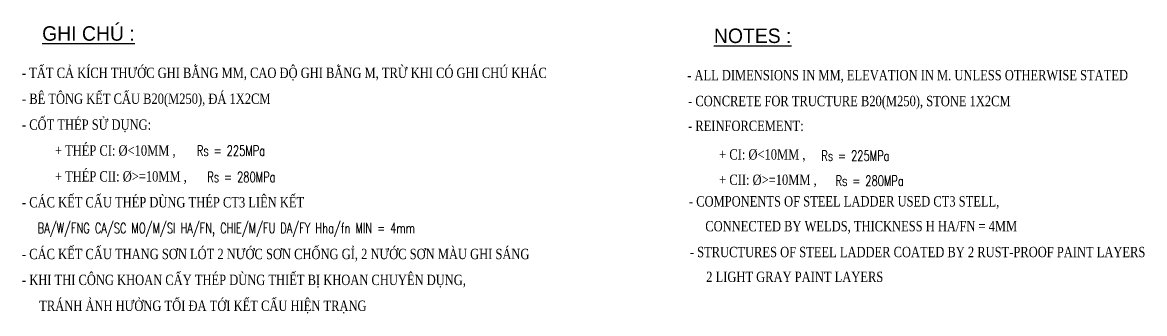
# Model space of a CAD drawing. Header units: millimetres. Extents: x -702765 to 835888, y -645289 to 262.
# Drawn here: x 264901 to 292026, y -324922 to -317892 of the extents above; entities that cross this region are included whole.
import ezdxf
from ezdxf.enums import TextEntityAlignment as Align

# ---------------------------------------------------------------- set-up
doc = ezdxf.new("R2010")
doc.units = ezdxf.units.MM
doc.header["$LTSCALE"] = 0.01
doc.layers.add('STEEL', color=4, linetype='Continuous')
doc.layers.add('TEXT', color=2, linetype='Continuous')
doc.styles.add('ROMANS', font='romans', dxfattribs={"width": 0.7, "height": 1, "bigfont": 'vns'})
doc.styles.add('VNAVANTH', font='VHAVAN.TTF')
doc.styles.add('VNTIMEHSHX', font='vntimeh.shx', dxfattribs={"width": 0.75})

msp = doc.modelspace()

# ---------------------------------------------------------------- texts
at = {"layer": 'STEEL', "style": 'VNAVANTH'}
for s, p in [('%%Ughi chó :', (266496.4, -318333.1)), ('%%UNOTES :', (282553.1, -318388.6))]:
    msp.add_text(s, height=350, dxfattribs=at).set_placement(p, align=Align.CENTER)
at = {"layer": 'TEXT'}
for s, style, width, p in [('- tÊt c¶ kÝch th\xadíc ghi b»ng mm, CAO §é GHI B»NG M, trõ khi cã ghi chó kh¸c', 'VNTIMEHSHX', 0.8, (264890.3, -319233.5)), ('- ALL DIMENSIONS IN mm, ELEVATION IN m. UNLESS OTHERWISE STATED', 'VNTIMEHSHX', 0.8, (280969.8, -319288.9)), ('- bª t«ng kÕt cÊu b20(m250), ®¸ 1x2cm', 'VNTIMEHSHX', 0.8, (264890.3, -319858.5)), ('- CONCRETE FOR TRUCTURE B20(M250), STONE 1x2CM ', 'VNTIMEHSHX', 0.8, (280991.5, -319913.9)), ('- cèt thÐp sö dông:', 'VNTIMEHSHX', 0.8, (264890.3, -320483.5)), ('- REINFORCEMENT:', 'VNTIMEHSHX', 0.8, (280991.5, -320513.2)), ('+ thÐp ci: %%C<10mm , ', 'VNTIMEHSHX', 0.8, (265686.7, -321108.5)), ('Rs = 225MPa', 'ROMANS', 0.7, (269118.6, -321113.9)), ('+ ci: %%C<10mm , ', 'VNTIMEHSHX', 0.8, (281743.4, -321203.3)), ('Rs = 225MPa', 'ROMANS', 0.7, (284211.7, -321235.8)), ('+ thÐp cii: %%C>=10mm ,', 'VNTIMEHSHX', 0.8, (265686.7, -321733.5)), ('Rs = 280MPa', 'ROMANS', 0.7, (269370, -321750.5)), ('+ cii: %%C>=10mm ,', 'VNTIMEHSHX', 0.8, (281743.4, -321816.1)), ('Rs = 280MPa', 'ROMANS', 0.7, (284556, -321840.4)), ('- c¸c kÕt cÊu thÐp dïng thÐp ct3 liªn kÕt', 'VNTIMEHSHX', 0.8, (264890.3, -322358.5)), ('- components of steel ladder used ct3 stell,', 'VNTIMEHSHX', 0.8, (281013.1, -322336.6)), ('BA/W/FNG CA/SC MO/M/SI HA/FN, CHIE/M/FU DA/FY Hha/fn MIN = 4mm', 'ROMANS', 0.7, (265270.8, -322983.5)), ('CONNECTED BY WELDS, THICKNESS H ha/fn = 4mm', 'VNTIMEHSHX', 0.8, (281408.6, -322935.8)), ('- c¸c kÕt cÊu thang s¬n lãt 2 n\xadíc s¬n chèng gØ, 2 n\xadíc s¬n mµu ghi s¸ng', 'VNTIMEHSHX', 0.8, (264890.3, -323608.5)), ('- structures of steel ladder coated by 2 rust-proof paint layers', 'VNTIMEHSHX', 0.8, (281034.8, -323560.8)), ('- khi thi c«ng khoan cÊy thÐp dïng thiÕt bÞ khoan chuyªn dông,', 'VNTIMEHSHX', 0.8, (264890.3, -324233.5)), ('2 light gray paint layers', 'VNTIMEHSHX', 0.8, (281430.3, -324160)), ('tr¸nh ¶nh h\xadëng tèi ®a tíi kÕt cÊu hiÖn tr¹ng', 'VNTIMEHSHX', 0.8, (265308.2, -324858.5))]:
    msp.add_text(s, height=250, dxfattribs=dict(at, style=style, width=width)).set_placement(p)

doc.saveas('drawing.dxf')
